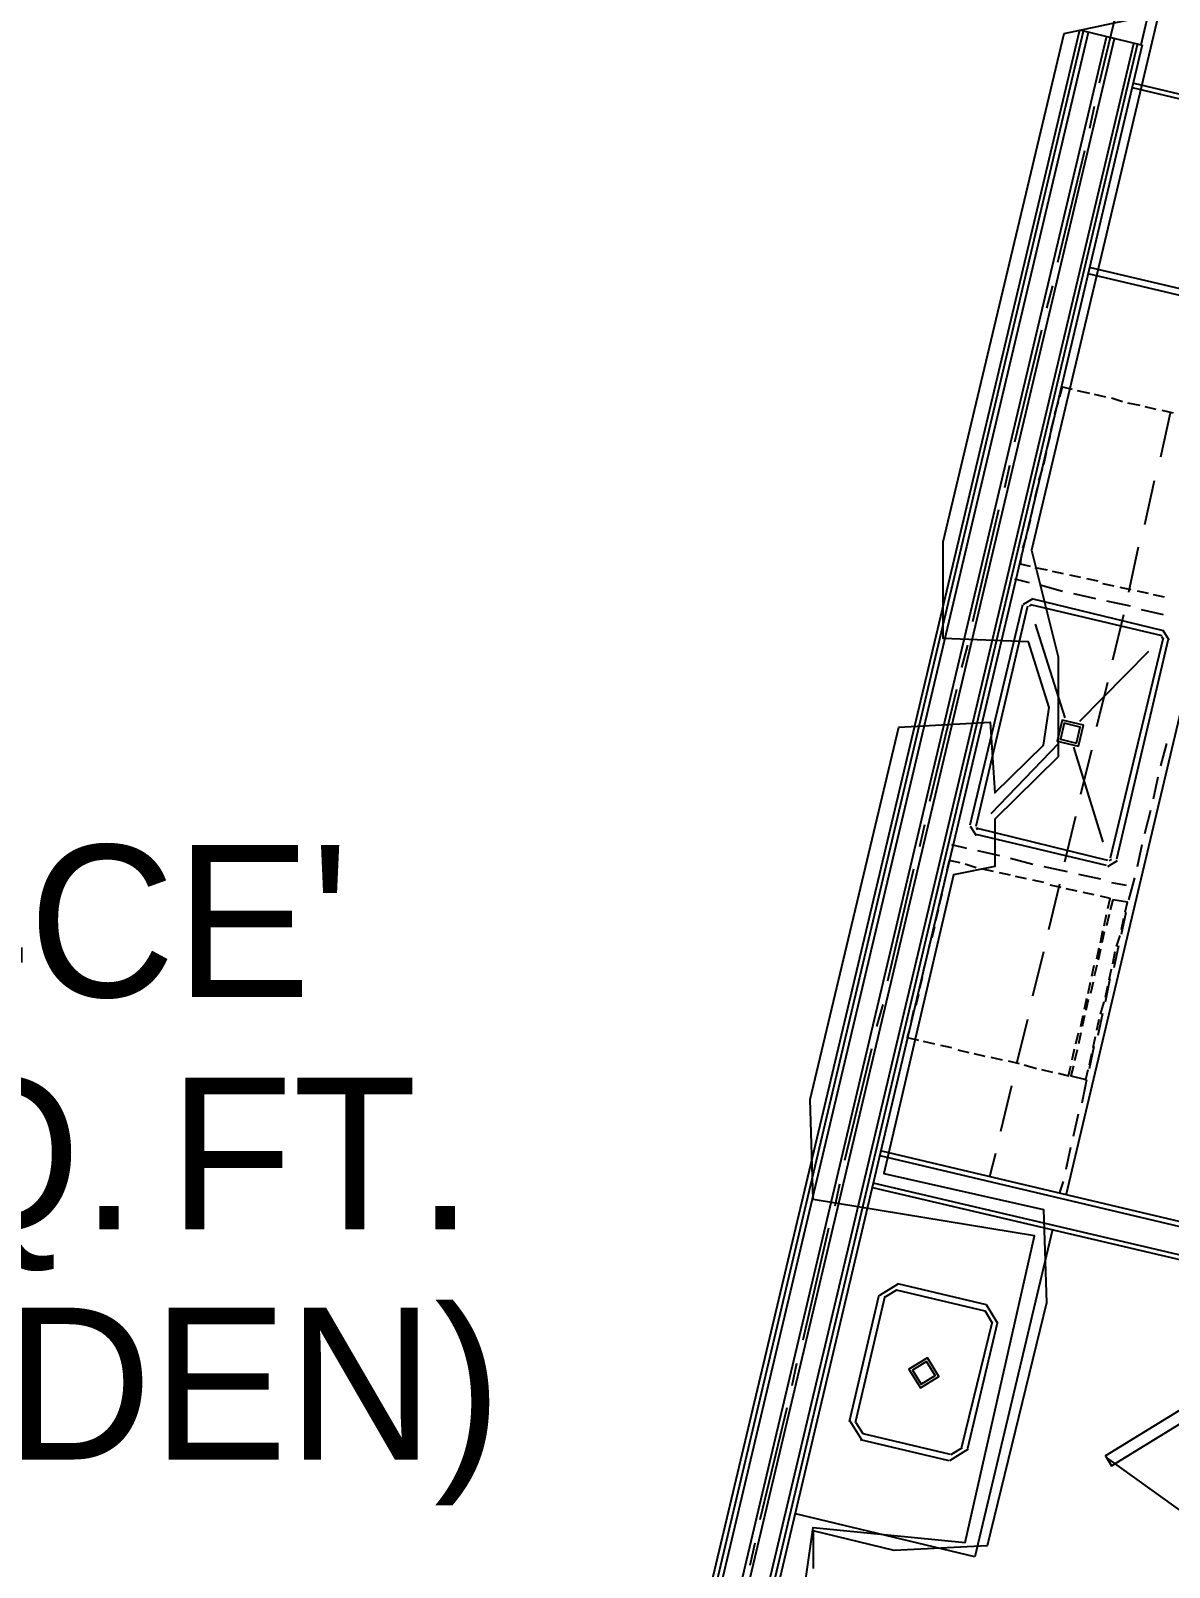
# Model space of a CAD drawing. Header units: feet. Extents: x -84 to 198, y -22 to 181.
# Drawn here: x 76.67 to 89.01, y 132.26 to 148.92 of the extents above; entities that cross this region are included whole.
import ezdxf
from ezdxf.enums import TextEntityAlignment as Align

# ---------------------------------------------------------------- set-up
doc = ezdxf.new("R2010")
doc.units = ezdxf.units.FT
for name, color, linetype in [('A-AREA-UNIDAD', 30, 'CONTINUOUS'), ('A-LINEA', 7, 'CONTINUOUS'), ('A-TEXTO-PDF', 3, 'CONTINUOUS')]:
    doc.layers.add(name, color=color, linetype=linetype)

msp = doc.modelspace()

# ---------------------------------------------------------------- linework, layer by layer
at = {"layer": 'A-AREA-UNIDAD'}
for points in [[(107.968, 158.6133), (104.72, 159.1822), (99.328, 159.7689), (91.04, 160.0533), (91.12, 158.4889), (87.52, 143.2889), (87.808, 142.1333), (87.808, 141.0489), (87.12, 140.3733), (87.12, 139.8578), (86.672, 139.7689), (85.92, 136.5333), (87.648, 136.1422), (87.68, 135.1289), (87.04, 132.4978), (86.032, 132.4444), (85.152, 132.6578), (85.152, 132.2489)], [(84.928, 131.1289), (85.152, 132.6933), (86.8, 132.5333), (87.552, 135.8578), (85.152, 136.2489), (85.12, 137.3333), (86.08, 141.3689), (87.072, 141.4222), (87.12, 140.6578), (87.648, 141.1733), (87.712, 141.5822), (87.488, 142.2933), (86.56, 142.3289), (86.56, 143.3778), (87.872, 148.8889), (88.64, 149.0489), (91.008, 159.2178), (90.432, 159.2533), (90.432, 159.8933), (87.008, 159.7689), (77.6, 158.8622), (74.112, 158.2578)]]:
    msp.add_lwpolyline(points, dxfattribs=at)
at = {"layer": 'A-LINEA'}
for p, q in [((88.7067, 148.7644), (91.2, 159.3511)), ((88.5467, 149.5644), (88.2533, 148.3511)), ((88.04, 148.9244), (83.4133, 129.4178)), ((88.08, 148.9111), (83.4667, 129.4044)), ((88.1333, 148.8978), (83.52, 129.3911)), ((88.0533, 148.9244), (88.7067, 148.7644)), ((88.3333, 148.8578), (83.72, 129.3378)), ((88.4133, 148.8311), (83.8, 129.3244)), ((88.6267, 148.7911), (84, 129.2711)), ((88.6667, 148.7778), (84.0533, 129.2578)), ((88.72, 148.7644), (84.1067, 129.2444)), ((97.84, 146.1111), (88.6133, 148.2978)), ((88.6267, 148.3511), (97.9067, 146.1511)), ((88.2, 148.0978), (88.1467, 147.8578)), ((88.0933, 147.6178), (87.8, 146.4044)), ((92.6, 145.2978), (88.1467, 146.3511)), ((87.7467, 146.1511), (87.68, 145.9111)), ((87.8933, 136.2978), (90.1467, 145.8044)), ((87.6267, 145.6711), (87.3333, 144.4578)), ((87.7733, 144.7644), (87.8133, 144.8978)), ((88.0133, 145.0178), (88.1467, 144.9911)), ((88.2, 144.9778), (88.32, 144.9511)), ((88.3867, 144.9378), (88.5067, 144.8978)), ((88.56, 144.8844), (88.6933, 144.8578)), ((88.7467, 144.8444), (88.8667, 144.8178)), ((88.92, 144.2978), (89.0267, 144.7778)), ((88.9333, 144.8044), (89.0533, 144.7778)), ((87.7333, 144.5911), (87.76, 144.7111)), ((87.6933, 144.4044), (87.72, 144.5244)), ((87.6533, 144.2178), (87.68, 144.3511)), ((87.28, 144.2044), (87.2267, 143.9644)), ((87.6, 144.0444), (87.64, 144.1644)), ((87.56, 143.8578), (87.5867, 143.9778)), ((88.7467, 143.5644), (88.8533, 144.0444)), ((87.16, 143.7244), (86.88, 142.5111)), ((87.52, 143.6711), (87.5467, 143.8044)), ((87.48, 143.4978), (87.5067, 143.6178)), ((87.4267, 143.3111), (87.4667, 143.4311)), ((87.4, 143.1378), (87.4133, 143.2444)), ((88.5733, 142.8311), (88.68, 143.3244)), ((87.5067, 143.1111), (87.4, 143.1378)), ((87.6933, 143.0711), (87.56, 143.0978)), ((87.8667, 143.0311), (87.7467, 143.0578)), ((87.3333, 142.9778), (87.4933, 142.9378)), ((87.6133, 142.9111), (87.8533, 142.8444)), ((88.0533, 142.9911), (87.9333, 143.0178)), ((88.24, 142.9511), (88.12, 142.9778)), ((88.4133, 142.8978), (88.2933, 142.9244)), ((87.5333, 142.7621), (87.429, 142.6977)), ((87.52, 142.7644), (88.9467, 142.4178)), ((87.9733, 142.8178), (88.2133, 142.7644)), ((88.3333, 142.7378), (88.5867, 142.6844)), ((88.6, 142.8578), (88.48, 142.8844)), ((88.7867, 142.8178), (88.6667, 142.8444)), ((88.96, 142.7778), (88.84, 142.8044)), ((86.8533, 140.3111), (87.4267, 142.6978)), ((86.92, 140.2978), (87.48, 142.6844)), ((87.5179, 142.6972), (87.4939, 142.6824)), ((87.5067, 142.6978), (88.9333, 142.3644)), ((88.4, 142.0978), (88.52, 142.5911)), ((88.7067, 142.6444), (88.9467, 142.5911)), ((87.56, 142.4844), (87.88, 141.4711)), ((89.011, 142.3112), (88.9466, 142.4154)), ((86.8267, 142.2578), (86.76, 142.0178)), ((88.9467, 142.3378), (88.3733, 139.9511)), ((89, 142.3244), (88.44, 139.9378)), ((88.9461, 142.3265), (88.9313, 142.3506)), ((88.7867, 142.1911), (88.04, 141.4311)), ((86.7067, 141.7778), (86.4133, 140.5644)), ((88.2267, 141.3778), (88.3467, 141.8578)), ((87.8133, 141.1911), (87.08, 140.4311)), ((87.9733, 141.1511), (88.2933, 140.1244)), ((88.0533, 140.6444), (88.1733, 141.1244)), ((88.92, 140.9511), (88.9867, 141.1911)), ((88.84, 140.5911), (88.8933, 140.8311)), ((87.88, 139.9111), (88, 140.4044)), ((88.7467, 140.2178), (88.8133, 140.4711)), ((86.36, 140.3111), (86.3067, 140.0711)), ((86.8557, 140.2977), (86.92, 140.1934)), ((86.9205, 140.2824), (86.9354, 140.2583)), ((88.3467, 139.9244), (86.9333, 140.2711)), ((86.6533, 140.0978), (86.8133, 140.0578)), ((88.3333, 139.8711), (86.92, 140.2044)), ((88.6667, 139.8578), (88.72, 140.0978)), ((86.6267, 139.9244), (86.6, 139.8178)), ((86.7467, 139.8978), (86.6267, 139.9244)), ((86.9333, 140.0311), (87.1733, 139.9778)), ((87.2933, 139.9511), (87.5333, 139.8844)), ((88.3467, 139.8601), (88.451, 139.9245)), ((88.3621, 139.925), (88.3861, 139.9398)), ((86.24, 139.8311), (85.96, 138.6178)), ((86.5867, 139.7511), (86.56, 139.6311)), ((86.92, 139.8444), (86.8, 139.8844)), ((87.1067, 139.8044), (86.9867, 139.8311)), ((87.2933, 139.7644), (87.1733, 139.7911)), ((87.4667, 139.7244), (87.3467, 139.7511)), ((87.6533, 139.8578), (87.9067, 139.8044)), ((88.0267, 139.7778), (88.2667, 139.7244)), ((88.5733, 139.4978), (88.64, 139.7378)), ((86.5467, 139.5644), (86.52, 139.4444)), ((87.6533, 139.6844), (87.5333, 139.7111)), ((87.7067, 139.1778), (87.8267, 139.6711)), ((87.84, 139.6311), (87.72, 139.6578)), ((88.0133, 139.5911), (87.8933, 139.6178)), ((88.2, 139.5511), (88.08, 139.5778)), ((88.3867, 139.6844), (88.5467, 139.6578)), ((88.4, 139.4978), (88.3733, 139.3911)), ((86.5067, 139.3911), (86.48, 139.2711)), ((88.3067, 139.2178), (88.3333, 139.3378)), ((88.36, 139.3378), (88.3333, 139.2178)), ((88.4933, 139.1244), (88.5467, 139.3644)), ((88.4933, 139.1778), (88.52, 139.2978)), ((86.4667, 139.2044), (86.44, 139.0844)), ((88.2667, 139.0311), (88.2933, 139.1644)), ((88.3067, 139.1511), (88.28, 139.0311)), ((88.44, 138.9911), (88.48, 139.1111)), ((86.4133, 139.0178), (86.3867, 138.8978)), ((87.5333, 138.4578), (87.6533, 138.9378)), ((88.2267, 138.8578), (88.2533, 138.9778)), ((88.2667, 138.9644), (88.24, 138.8444)), ((88.4, 138.8044), (88.4267, 138.9378)), ((88.4133, 138.7644), (88.4667, 139.0044)), ((86.3733, 138.8444), (86.3467, 138.7244)), ((88.1733, 138.6711), (88.2, 138.7911)), ((88.2267, 138.7911), (88.2, 138.6711)), ((88.36, 138.6311), (88.3867, 138.7511)), ((86.3333, 138.6578), (86.3067, 138.5378)), ((88.1333, 138.4844), (88.16, 138.6044)), ((88.1867, 138.6044), (88.16, 138.4844)), ((88.32, 138.3911), (88.3733, 138.6444)), ((88.32, 138.4444), (88.3467, 138.5644)), ((86.2933, 138.4711), (86.2667, 138.3511)), ((88.0933, 138.3111), (88.12, 138.4311)), ((88.1333, 138.4178), (88.1067, 138.2978)), ((85.9067, 138.3644), (85.84, 138.1244)), ((86.24, 138.2978), (86.2133, 138.1778)), ((88.0533, 138.1244), (88.08, 138.2444)), ((88.0933, 138.2444), (88.0667, 138.1244)), ((88.24, 138.0311), (88.2933, 138.2711)), ((88.2667, 138.2578), (88.3067, 138.3911)), ((87.36, 137.7244), (87.48, 138.2044)), ((88.2267, 138.0844), (88.2533, 138.2044)), ((86.3467, 137.9644), (86.4667, 137.9378)), ((86.5333, 137.9244), (86.6533, 137.8978)), ((88, 137.9378), (88.0267, 138.0578)), ((88.0533, 138.0578), (88.0267, 137.9378)), ((88.1467, 137.6711), (88.2, 137.9111)), ((88.1867, 137.8978), (88.2133, 138.0178)), ((85.7867, 137.8844), (85.4933, 136.6711)), ((86.72, 137.8711), (86.84, 137.8444)), ((86.8933, 137.8311), (87.0133, 137.8044)), ((87.08, 137.7911), (87.2, 137.7644)), ((87.2667, 137.7511), (87.3867, 137.7244)), ((87.96, 137.7644), (87.9867, 137.8844)), ((88.0133, 137.8711), (87.9867, 137.7511)), ((88.1467, 137.7111), (88.1733, 137.8311)), ((87.44, 137.7111), (87.5733, 137.6711)), ((87.6267, 137.6578), (87.7467, 137.6311)), ((87.1867, 136.9911), (87.3067, 137.4844)), ((88.0667, 137.2978), (88.12, 137.5511)), ((87.9733, 136.9378), (88.0267, 137.1778)), ((85.8933, 136.7778), (95.12, 134.5911)), ((87.0667, 136.4978), (87.1333, 136.7511)), ((87.8933, 136.5778), (87.9467, 136.8178)), ((95.0533, 134.5511), (85.88, 136.7244)), ((85.44, 136.4178), (85.3867, 136.1778)), ((85.8, 136.4311), (90.8533, 135.2444)), ((87.8267, 136.3244), (87.8667, 136.4444)), ((90.7867, 135.2044), (85.8, 136.3778)), ((85.32, 135.9378), (85.04, 134.7244)), ((87.7467, 135.9244), (86.9067, 132.3778)), ((86.0717, 135.3333), (85.8711, 135.2095)), ((86.0564, 135.2684), (85.936, 135.1941)), ((86.0533, 135.2711), (87.0133, 135.0444)), ((86.0667, 135.3378), (87.0267, 135.1111)), ((85.5467, 133.8444), (85.8667, 135.2178)), ((85.6133, 133.8311), (85.9333, 135.2044)), ((87.1555, 134.9061), (87.0317, 135.1066)), ((87.0933, 134.9244), (86.76, 133.5644)), ((87.1467, 134.9111), (86.8267, 133.5511)), ((87.0906, 134.9214), (87.0164, 135.0418)), ((84.9733, 134.4711), (84.92, 134.2311)), ((84.8667, 133.9911), (84.5733, 132.7778)), ((85.5511, 133.8495), (85.675, 133.6489)), ((85.616, 133.8341), (85.6903, 133.7138)), ((86.6267, 133.4178), (85.6667, 133.6444)), ((86.64, 133.4844), (85.6933, 133.7111)), ((86.635, 133.4223), (86.8355, 133.5461)), ((86.6503, 133.4871), (86.7706, 133.5614)), ((88.3295, 133.4553), (90.0885, 132.187)), ((86.9067, 132.3778), (84.96, 132.8444)), ((84.52, 132.5244), (84.4667, 132.2844))]:
    msp.add_line(p, q, dxfattribs=at)
for points in [[(93.0667, 147.2444), (92.5867, 145.2311), (88.1333, 146.2844)], [(87.8267, 144.9511), (87.8533, 145.0578), (87.96, 145.0311)], [(88.0276, 141.1626), (88.0818, 141.392), (87.8524, 141.4463), (87.7982, 141.2169), (88.0276, 141.1626)], [(88.0065, 141.1967), (88.0478, 141.371), (87.8735, 141.4122), (87.8322, 141.2379), (88.0065, 141.1967)], [(88.3467, 139.4044), (88.3733, 139.5111), (88.2667, 139.5378)], [(88.5333, 139.3644), (88.56, 139.4711), (88.4, 139.4978)], [(86.2, 138.1111), (86.1733, 138.0044), (86.2933, 137.9778)], [(87.8133, 137.6178), (87.92, 137.5911), (87.9467, 137.6978)], [(87.9733, 137.6978), (87.9467, 137.5911), (88.1067, 137.5511), (88.1333, 137.6578)], [(90.7333, 134.9511), (88.32, 133.4711), (88.3867, 133.3644), (90.8, 134.8444), (90.7333, 134.9511)], [(86.3917, 134.5333), (86.1911, 134.4095), (86.315, 134.2089), (86.5155, 134.3327), (86.3917, 134.5333)], [(86.3825, 134.4944), (86.2301, 134.4003), (86.3242, 134.2478), (86.4766, 134.3419), (86.3825, 134.4944)]]:
    msp.add_lwpolyline(points, dxfattribs=at)

# ---------------------------------------------------------------- texts
at = {"layer": 'A-TEXTO-PDF'}
for s, p in [("'4CE'", (77.5662, 138.4452)), ('SQ.', (75.9325, 135.9252)), ('FT.', (79.8202, 135.9252)), ('DEN)', (79.0884, 133.4318))]:
    msp.add_text(s, height=1.646, dxfattribs=at).set_placement(p, align=Align.CENTER)

doc.saveas('drawing.dxf')
